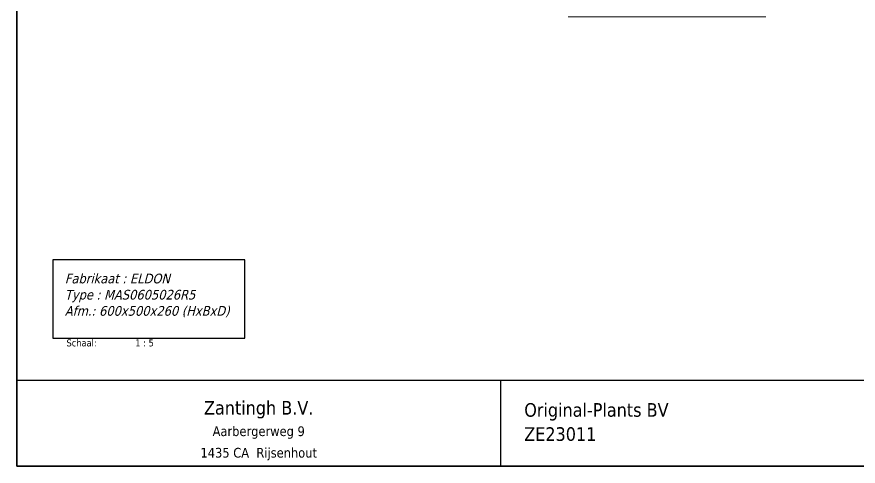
# Model space of a CAD drawing. Header units: millimetres. Extents: x 0 to 1975, y 0 to 1358.
# Drawn here: x 0 to 978, y 0 to 522 of the extents above; entities that cross this region are included whole.
import ezdxf
from ezdxf.enums import TextEntityAlignment as Align

# ---------------------------------------------------------------- set-up
doc = ezdxf.new("R2010")
doc.units = ezdxf.units.MM
for name, color, linetype, lineweight in [('EPLAN201', 73, 'Continuous', 9), ('EPLAN451', 73, 'Continuous', 9), ('EPLAN452', 73, 'Continuous', 9), ('KASTEN', 1, 'Continuous', 5), ('Kasttype', 7, 'Continuous', 5)]:
    doc.layers.add(name, color=color, linetype=linetype, lineweight=lineweight)
doc.styles.add('Tahoma', font='')
doc.styles.add('Tahoma_I', font='')
doc.styles.get('Tahoma').set_extended_font_data('Tahoma')
doc.styles.get('Tahoma_I').set_extended_font_data('Tahoma', italic=True)

# ---------------------------------------------------------------- blocks, each defined once
blk = doc.blocks.new('EPLFRAME')
at = {"layer": 'EPLAN201', "linetype": 'Continuous', "lineweight": 25, "ltscale": 4}
for p, q in [((0, 100), (1975, 100)), ((562.5, 100), (562.5, 0))]:
    blk.add_line(p, q, dxfattribs=at)
at = {"layer": 'EPLAN201', "linetype": 'Continuous', "lineweight": 35, "ltscale": 4}
blk.add_lwpolyline([(0, 0), (1975, 0), (1975, 1357.5), (0, 1357.5)], close=True, dxfattribs=at)
blk.add_lwpolyline([(0, 0), (1975, 0), (1975, 1357.5), (0, 1357.5)], close=True, dxfattribs=at)
at = {"layer": 'EPLAN451', "color": 73, "style": 'Tahoma'}
for tag, p, height in [('14_10000', (1765, 76.5), 11.29), ('14_10011', (590, 57.5), 15.8), ('14_10021', (1850, 54), 8.13), ('14_3010', (1750, 34), 8.13)]:
    blk.add_attdef(tag, p, '', height=height, dxfattribs=at)
for tag, height, p in [('14_10015', 15.8, (281.25, 60)), ('14_10016', 11.29, (281.25, 35)), ('14_10017', 11.29, (281.25, 10))]:
    blk.add_attdef(tag, text='', height=height, dxfattribs=at).set_placement(p, align=Align.CENTER)
at = {"layer": 'EPLAN452', "color": 73, "style": 'Tahoma'}
for tag, p, height in [('4_11011', (1160, 57.5), 15.8), ('4_11020', (1750, 54), 8.13), ('4_11024', (1850, 35), 8.13), ('4_11042', (1750, 7.5), 11.29), ('4_11043', (1874.83, 8), 11.29)]:
    blk.add_attdef(tag, p, '', height=height, dxfattribs=at)

msp = doc.modelspace()

# ---------------------------------------------------------------- linework, layer by layer
at = {"layer": 'KASTEN', "linetype": 'Continuous', "ltscale": 4}
for p, q in [((641.18, 522.47), (652.17, 522.47)), ((652.17, 522.47), (660.66, 522.47)), ((660.66, 522.47), (782.04, 522.47)), ((782.04, 522.47), (790.53, 522.47)), ((790.53, 522.47), (871.08, 522.47))]:
    msp.add_line(p, q, dxfattribs=at)
at = {"layer": 'Kasttype', "linetype": 'Continuous', "lineweight": 25, "ltscale": 20}
msp.add_lwpolyline([(41.79, 149.02), (265, 149.02), (265, 240.05), (41.79, 240.05)], close=True, dxfattribs=at)

# ---------------------------------------------------------------- block references
ref = msp.add_blockref('EPLFRAME', (0, 0))
ref.add_attrib('14_10015', 'Zantingh B.V.', dxfattribs={"layer": 'EPLAN451', "color": 73, "height": 15.8025, "style": 'Tahoma'}).set_placement((281.25, 60), align=Align.CENTER)
ref.add_attrib('14_10016', 'Aarbergerweg 9', dxfattribs={"layer": 'EPLAN451', "color": 73, "height": 11.2875, "style": 'Tahoma'}).set_placement((281.25, 35), align=Align.CENTER)
ref.add_attrib('14_10017', '1435 CA  Rijsenhout', dxfattribs={"layer": 'EPLAN451', "color": 73, "height": 11.2875, "style": 'Tahoma'}).set_placement((281.25, 10), align=Align.CENTER)
ref.add_attrib('14_10011', 'Original-Plants BV', (590, 57.5), dxfattribs={"layer": 'EPLAN451', "color": 73, "height": 15.8025, "style": 'Tahoma'})
ref.add_attrib('14_10011/1', 'ZE23011', (590, 29.45), dxfattribs={"layer": 'EPLAN451', "color": 73, "height": 15.803, "style": 'Tahoma'})

# ---------------------------------------------------------------- texts
at = {"layer": 'Kasttype', "color": 7, "style": 'Tahoma'}
for s, p in [('Schaal:', (57.79, 147.4)), ('1 : 5', (137.79, 147.4))]:
    msp.add_text(s, height=8.127, dxfattribs=at).set_placement(p, align=Align.TOP_LEFT)
at = {"layer": 'Kasttype', "color": 7, "insert": (55.79, 223.84), "char_height": 11.2875, "attachment_point": 1, "style": 'Tahoma_I'}
msp.add_mtext('Fabrikaat : ELDON\\PType : MAS0605026R5\\PAfm.: 600x500x260 (HxBxD)', dxfattribs=at)

doc.saveas('drawing.dxf')
